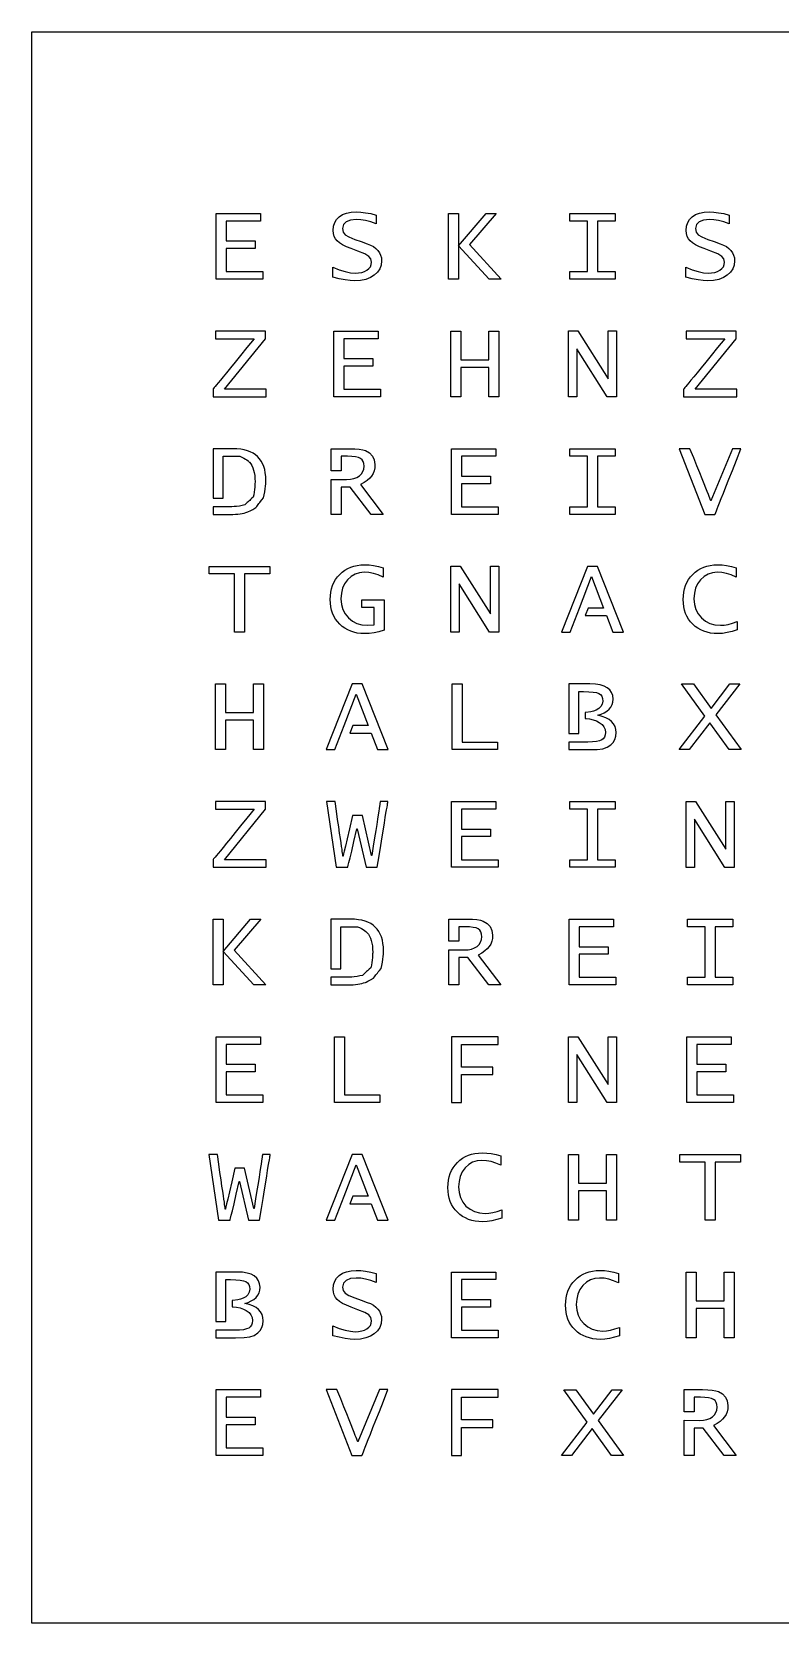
# Model space of a CAD drawing. Extents: x 34 to 264, y 95 to 325.
# Drawn here: x 33.7 to 141.8, y 95.1 to 325.1 of the extents above; entities that cross this region are included whole.
import ezdxf

# ---------------------------------------------------------------- set-up
doc = ezdxf.new("R2010")
doc.units = 0
doc.layers.get('0').update_dxf_attribs({"linetype": 'CONTINUOUS'})

# ---------------------------------------------------------------- blocks, each defined once
blk = doc.blocks.new('BLOCK_3')
blk.add_open_spline([(60.67, 153.33), (60.67, 153.33), (59.26, 162.82), (59.26, 162.82), (59.26, 162.82), (59.26, 162.82), (60.5, 162.82), (61.65, 154.94), (61.65, 154.94), (61.65, 154.94), (61.65, 154.94), (61.67, 154.94), (61.67, 154.94), (61.67, 154.94), (61.67, 154.94), (63.04, 160.82), (64.44, 160.82), (64.44, 160.82), (64.44, 160.82), (64.44, 160.82), (65.79, 155.03), (65.79, 155.03), (65.79, 155.03), (65.79, 155.03), (65.81, 155.03), (67.03, 162.82), (67.03, 162.82), (67.03, 162.82), (67.03, 162.82), (68.14, 162.82), (68.14, 162.82), (68.14, 162.82), (68.14, 162.82), (66.58, 153.33), (64.99, 153.33), (64.99, 153.33), (64.99, 153.33), (64.99, 153.33), (63.69, 158.9), (63.69, 158.9), (63.69, 158.9), (63.69, 158.9), (63.67, 158.9), (62.35, 153.33), (62.35, 153.33), (62.35, 153.33), (62.35, 153.33), (60.67, 153.33), (60.67, 153.33)], degree=3, knots=[0, 0, 0, 0, 1, 1, 1, 2, 2, 2, 3, 3, 3, 4, 4, 4, 5, 5, 5, 6, 6, 6, 7, 7, 7, 8, 8, 8, 9, 9, 9, 10, 10, 10, 11, 11, 11, 12, 12, 12, 13, 13, 13, 14, 14, 14, 15, 15, 15, 16, 16, 16, 16])
blk = doc.blocks.new('BLOCK_4')
blk.add_lwpolyline([(60.32, 170.33), (60.32, 179.83), (66.73, 179.83), (66.73, 178.73), (61.78, 178.73), (61.78, 175.85), (65.98, 175.85), (65.98, 174.76), (61.78, 174.76), (61.78, 171.43), (67.07, 171.43), (67.07, 170.33), (60.32, 170.33)])
blk = doc.blocks.new('BLOCK_5')
blk.add_lwpolyline([(59.88, 187.33), (59.88, 196.83), (61.34, 196.83), (61.34, 192.17), (65.31, 196.83), (66.78, 196.83), (62.95, 192.35), (67.51, 187.33), (65.77, 187.33), (61.34, 192.17), (61.34, 187.33), (59.88, 187.33)])
blk = doc.blocks.new('BLOCK_6')
blk.add_open_spline([(59.87, 204.33), (59.87, 204.33), (59.87, 205.43), (59.87, 205.43), (59.87, 205.43), (59.87, 205.43), (65.82, 212.73), (60.23, 212.73), (60.23, 212.73), (60.23, 212.73), (60.23, 212.73), (60.23, 213.82), (60.23, 213.82), (60.23, 213.82), (60.23, 213.82), (67.47, 213.82), (67.47, 212.73), (67.47, 212.73), (67.47, 212.73), (67.47, 212.73), (61.52, 205.43), (61.52, 205.43), (61.52, 205.43), (61.52, 205.43), (67.53, 205.43), (67.53, 204.33), (67.53, 204.33), (67.53, 204.33), (67.53, 204.33), (59.87, 204.33), (59.87, 204.33)], degree=3, knots=[0, 0, 0, 0, 1, 1, 1, 2, 2, 2, 3, 3, 3, 4, 4, 4, 5, 5, 5, 6, 6, 6, 7, 7, 7, 8, 8, 8, 9, 9, 9, 10, 10, 10, 10])
blk = doc.blocks.new('BLOCK_7')
blk.add_lwpolyline([(60.23, 221.33), (60.23, 230.82), (61.68, 230.82), (61.68, 226.68), (65.7, 226.68), (65.7, 230.82), (67.16, 230.82), (67.16, 221.33), (65.7, 221.33), (65.7, 225.58), (61.68, 225.58), (61.68, 221.33), (60.23, 221.33)])
blk = doc.blocks.new('BLOCK_8')
blk.add_lwpolyline([(62.96, 238.33), (62.96, 246.73), (59.32, 246.73), (59.32, 247.82), (68.07, 247.82), (68.07, 246.73), (64.43, 246.73), (64.43, 238.33), (62.96, 238.33)])
blk = doc.blocks.new('BLOCK_9')
blk.add_open_spline([(61.36, 257.68), (61.36, 257.68), (59.9, 257.68), (59.9, 257.68), (59.9, 257.68), (59.9, 257.68), (59.9, 264.83), (62.76, 264.83), (62.76, 264.83), (62.76, 264.83), (65.92, 264.83), (67.5, 263.3), (67.5, 260.27), (67.5, 260.27), (67.5, 258.86), (67.15, 257.73), (66.47, 256.86), (66.47, 256.86), (66.04, 256.31), (65.51, 255.92), (64.88, 255.69), (64.88, 255.69), (64.25, 255.45), (63.42, 255.33), (62.37, 255.33), (62.37, 255.33), (62.37, 255.33), (59.9, 255.33), (59.9, 256.43), (59.9, 256.43), (59.9, 256.43), (59.9, 256.43), (62.09, 256.43), (62.09, 256.43), (62.09, 256.43), (63.48, 256.43), (64.47, 256.7), (65.06, 257.26), (65.06, 257.26), (65.65, 257.81), (65.94, 258.74), (65.94, 260.04), (65.94, 260.04), (65.94, 261.36), (65.68, 262.31), (65.14, 262.88), (65.14, 262.88), (64.61, 263.44), (63.73, 263.73), (62.48, 263.73), (62.48, 263.73), (62.48, 263.73), (61.36, 263.73), (61.36, 263.73), (61.36, 263.73), (61.36, 263.73), (61.36, 257.68), (61.36, 257.68)], degree=3, knots=[0, 0, 0, 0, 1, 1, 1, 2, 2, 2, 3, 3, 3, 4, 4, 4, 5, 5, 5, 6, 6, 6, 7, 7, 7, 8, 8, 8, 9, 9, 9, 10, 10, 10, 11, 11, 11, 12, 12, 12, 13, 13, 13, 14, 14, 14, 15, 15, 15, 16, 16, 16, 17, 17, 17, 18, 18, 18, 19, 19, 19, 19])
blk = doc.blocks.new('BLOCK_10')
blk.add_open_spline([(78.36, 189.67), (78.36, 189.67), (76.9, 189.67), (76.9, 189.67), (76.9, 189.67), (76.9, 189.67), (76.9, 196.83), (79.76, 196.83), (79.76, 196.83), (79.76, 196.83), (82.92, 196.83), (84.5, 195.3), (84.5, 192.27), (84.5, 192.27), (84.5, 190.86), (84.15, 189.72), (83.47, 188.86), (83.47, 188.86), (83.04, 188.31), (82.51, 187.92), (81.88, 187.69), (81.88, 187.69), (81.25, 187.45), (80.42, 187.33), (79.37, 187.33), (79.37, 187.33), (79.37, 187.33), (76.9, 187.33), (76.9, 188.43), (76.9, 188.43), (76.9, 188.43), (76.9, 188.43), (79.09, 188.43), (79.09, 188.43), (79.09, 188.43), (80.48, 188.43), (81.47, 188.71), (82.06, 189.26), (82.06, 189.26), (82.65, 189.81), (82.94, 190.74), (82.94, 192.04), (82.94, 192.04), (82.94, 193.36), (82.68, 194.3), (82.14, 194.87), (82.14, 194.87), (81.61, 195.44), (80.73, 195.73), (79.48, 195.73), (79.48, 195.73), (79.48, 195.73), (78.36, 195.73), (78.36, 195.73), (78.36, 195.73), (78.36, 195.73), (78.36, 189.67), (78.36, 189.67)], degree=3, knots=[0, 0, 0, 0, 1, 1, 1, 2, 2, 2, 3, 3, 3, 4, 4, 4, 5, 5, 5, 6, 6, 6, 7, 7, 7, 8, 8, 8, 9, 9, 9, 10, 10, 10, 11, 11, 11, 12, 12, 12, 13, 13, 13, 14, 14, 14, 15, 15, 15, 16, 16, 16, 17, 17, 17, 18, 18, 18, 19, 19, 19, 19])
blk = doc.blocks.new('BLOCK_11')
blk.add_open_spline([(59.87, 272.33), (59.87, 272.33), (59.87, 273.43), (59.87, 273.43), (59.87, 273.43), (59.87, 273.43), (65.82, 280.73), (60.23, 280.73), (60.23, 280.73), (60.23, 280.73), (60.23, 280.73), (60.23, 281.83), (60.23, 281.83), (60.23, 281.83), (60.23, 281.83), (67.47, 281.83), (67.47, 280.73), (67.47, 280.73), (67.47, 280.73), (67.47, 280.73), (61.52, 273.43), (61.52, 273.43), (61.52, 273.43), (61.52, 273.43), (67.53, 273.43), (67.53, 272.33), (67.53, 272.33), (67.53, 272.33), (67.53, 272.33), (59.87, 272.33), (59.87, 272.33)], degree=3, knots=[0, 0, 0, 0, 1, 1, 1, 2, 2, 2, 3, 3, 3, 4, 4, 4, 5, 5, 5, 6, 6, 6, 7, 7, 7, 8, 8, 8, 9, 9, 9, 10, 10, 10, 10])
blk = doc.blocks.new('BLOCK_12')
blk.add_lwpolyline([(60.32, 289.33), (60.32, 298.82), (66.73, 298.82), (66.73, 297.73), (61.78, 297.73), (61.78, 294.85), (65.98, 294.85), (65.98, 293.76), (61.78, 293.76), (61.78, 290.43), (67.07, 290.43), (67.07, 289.33), (60.32, 289.33)])
blk = doc.blocks.new('BLOCK_13')
blk.add_lwpolyline([(83.43, 145.6), (83.43, 144.34), (82.65, 144.61), (81.91, 144.81), (81.22, 144.92), (80.57, 144.96), (79.71, 144.88), (79.09, 144.63), (78.72, 144.21), (78.6, 143.63), (78.69, 143.14), (78.97, 142.76), (79.5, 142.43), (80.34, 142.08), (81.27, 141.76), (82.16, 141.45), (82.64, 141.26), (83.06, 141.03), (83.41, 140.77), (83.7, 140.48), (83.93, 140.16), (84.09, 139.8), (84.19, 139.42), (84.22, 139), (84.16, 138.37), (83.96, 137.81), (83.63, 137.32), (83.17, 136.89), (82.6, 136.55), (81.93, 136.3), (81.19, 136.15), (80.34, 136.1), (79.69, 136.14), (78.94, 136.24), (78.1, 136.4), (77.17, 136.63), (77.17, 138.07), (78.1, 137.69), (78.94, 137.42), (79.71, 137.26), (80.39, 137.2), (80.9, 137.23), (81.36, 137.31), (81.76, 137.44), (82.11, 137.62), (82.39, 137.86), (82.6, 138.12), (82.72, 138.43), (82.76, 138.77), (82.66, 139.26), (82.37, 139.64), (81.79, 139.98), (80.8, 140.39), (79.83, 140.74), (79.16, 141.02), (78.59, 141.29), (78.14, 141.57), (77.8, 141.85), (77.56, 142.16), (77.38, 142.52), (77.27, 142.92), (77.24, 143.37), (77.29, 143.97), (77.45, 144.5), (77.73, 144.96), (78.11, 145.35), (78.59, 145.66), (79.15, 145.88), (79.81, 146.01), (80.55, 146.05), (81.21, 146.03), (81.91, 145.94), (82.65, 145.8), (83.43, 145.6)])
blk = doc.blocks.new('BLOCK_14')
blk.add_lwpolyline([(77.41, 170.33), (77.41, 179.83), (78.87, 179.83), (78.87, 171.43), (83.98, 171.43), (83.98, 170.33), (77.41, 170.33)])
blk = doc.blocks.new('BLOCK_15')
blk.add_open_spline([(77.67, 204.33), (77.67, 204.33), (76.26, 213.82), (76.26, 213.82), (76.26, 213.82), (76.26, 213.82), (77.5, 213.82), (78.65, 205.94), (78.65, 205.94), (78.65, 205.94), (78.65, 205.94), (78.67, 205.94), (78.67, 205.94), (78.67, 205.94), (78.67, 205.94), (80.04, 211.82), (81.45, 211.82), (81.45, 211.82), (81.45, 211.82), (81.45, 211.82), (82.79, 206.03), (82.79, 206.03), (82.79, 206.03), (82.79, 206.03), (82.81, 206.03), (84.03, 213.82), (84.03, 213.82), (84.03, 213.82), (84.03, 213.82), (85.14, 213.82), (85.14, 213.82), (85.14, 213.82), (85.14, 213.82), (83.58, 204.33), (81.99, 204.33), (81.99, 204.33), (81.99, 204.33), (81.99, 204.33), (80.69, 209.9), (80.69, 209.9), (80.69, 209.9), (80.69, 209.9), (80.67, 209.9), (79.35, 204.33), (79.35, 204.33), (79.35, 204.33), (79.35, 204.33), (77.67, 204.33), (77.67, 204.33)], degree=3, knots=[0, 0, 0, 0, 1, 1, 1, 2, 2, 2, 3, 3, 3, 4, 4, 4, 5, 5, 5, 6, 6, 6, 7, 7, 7, 8, 8, 8, 9, 9, 9, 10, 10, 10, 11, 11, 11, 12, 12, 12, 13, 13, 13, 14, 14, 14, 15, 15, 15, 16, 16, 16, 16])
blk = doc.blocks.new('BLOCK_16')
blk.add_lwpolyline([(84.47, 247.62), (84.47, 246.28), (83.75, 246.58), (83.05, 246.79), (82.38, 246.92), (81.73, 246.96), (81.03, 246.89), (80.39, 246.69), (79.82, 246.35), (79.31, 245.88), (78.89, 245.3), (78.6, 244.65), (78.42, 243.93), (78.36, 243.13), (78.42, 242.33), (78.63, 241.6), (78.96, 240.95), (79.43, 240.37), (80, 239.9), (80.65, 239.56), (81.37, 239.36), (82.17, 239.3), (83.13, 239.38), (83.13, 241.89), (81.35, 241.89), (81.35, 242.99), (84.59, 242.99), (84.59, 238.58), (83.85, 238.37), (83.14, 238.22), (82.44, 238.13), (81.77, 238.1), (81.23, 238.13), (80.72, 238.19), (80.23, 238.3), (79.77, 238.45), (79.34, 238.64), (78.93, 238.87), (78.54, 239.15), (78.18, 239.47), (77.86, 239.83), (77.58, 240.21), (77.34, 240.61), (77.15, 241.05), (77, 241.5), (76.89, 241.99), (76.83, 242.5), (76.81, 243.03), (76.83, 243.58), (76.89, 244.1), (77, 244.59), (77.15, 245.06), (77.34, 245.5), (77.58, 245.91), (77.86, 246.3), (78.18, 246.66), (78.54, 246.99), (78.92, 247.27), (79.33, 247.51), (79.77, 247.71), (80.23, 247.86), (80.72, 247.97), (81.24, 248.03), (81.78, 248.05), (82.42, 248.03), (83.08, 247.95), (83.76, 247.81), (84.47, 247.62)])
blk = doc.blocks.new('BLOCK_17')
blk.add_lwpolyline([(78.39, 263.73), (78.39, 261.64), (76.93, 261.64), (76.93, 264.83), (79.59, 264.83), (80.35, 264.81), (80.99, 264.76), (81.5, 264.67), (81.88, 264.55), (82.48, 264.21), (82.91, 263.76), (83.17, 263.2), (83.26, 262.54), (83.23, 262.06), (83.14, 261.63), (82.99, 261.24), (82.78, 260.88), (82.51, 260.56), (82.15, 260.25), (81.71, 259.94), (81.19, 259.65), (84.46, 255.33), (82.7, 255.33), (79.7, 259.28), (78.39, 259.28), (78.39, 255.33), (76.93, 255.33), (76.93, 260.4), (79.16, 260.39), (79.71, 260.42), (80.21, 260.51), (80.64, 260.68), (81.02, 260.9), (81.32, 261.19), (81.53, 261.51), (81.66, 261.88), (81.71, 262.3), (81.68, 262.68), (81.58, 262.99), (81.42, 263.24), (81.19, 263.43), (80.88, 263.56), (80.45, 263.65), (79.92, 263.71), (79.28, 263.73), (78.39, 263.73)])
blk = doc.blocks.new('BLOCK_21')
blk.add_lwpolyline([(95.39, 195.73), (95.39, 193.64), (93.93, 193.64), (93.93, 196.83), (96.58, 196.83), (97.35, 196.81), (97.99, 196.76), (98.5, 196.67), (98.88, 196.55), (99.48, 196.21), (99.91, 195.76), (100.17, 195.2), (100.26, 194.54), (100.23, 194.06), (100.14, 193.63), (99.99, 193.24), (99.78, 192.88), (99.5, 192.56), (99.14, 192.25), (98.71, 191.94), (98.19, 191.65), (101.46, 187.33), (99.7, 187.33), (96.7, 191.28), (95.38, 191.28), (95.38, 187.33), (93.93, 187.33), (93.93, 192.4), (96.15, 192.39), (96.71, 192.42), (97.21, 192.51), (97.64, 192.68), (98.02, 192.9), (98.32, 193.18), (98.53, 193.51), (98.66, 193.88), (98.7, 194.3), (98.67, 194.68), (98.58, 194.99), (98.42, 195.24), (98.19, 195.42), (97.87, 195.56), (97.45, 195.65), (96.92, 195.71), (96.28, 195.73), (95.39, 195.73)])
blk = doc.blocks.new('BLOCK_25')
blk.add_lwpolyline([(77.32, 272.33), (77.32, 281.83), (83.73, 281.83), (83.73, 280.73), (78.78, 280.73), (78.78, 277.85), (82.98, 277.85), (82.98, 276.76), (78.78, 276.76), (78.78, 273.43), (84.07, 273.43), (84.07, 272.33), (77.32, 272.33)])
blk = doc.blocks.new('BLOCK_26')
blk.add_lwpolyline([(83.43, 298.6), (83.43, 297.34), (82.65, 297.61), (81.91, 297.8), (81.22, 297.92), (80.57, 297.96), (79.71, 297.88), (79.09, 297.63), (78.72, 297.21), (78.6, 296.63), (78.69, 296.14), (78.97, 295.76), (79.5, 295.43), (80.34, 295.08), (81.27, 294.76), (82.16, 294.45), (82.64, 294.26), (83.06, 294.03), (83.41, 293.77), (83.7, 293.48), (83.93, 293.15), (84.09, 292.8), (84.19, 292.42), (84.22, 292), (84.16, 291.37), (83.96, 290.81), (83.63, 290.32), (83.17, 289.89), (82.6, 289.55), (81.93, 289.3), (81.19, 289.15), (80.34, 289.1), (79.69, 289.14), (78.94, 289.24), (78.1, 289.4), (77.17, 289.63), (77.17, 291.07), (78.1, 290.69), (78.94, 290.42), (79.71, 290.26), (80.39, 290.2), (80.9, 290.23), (81.36, 290.31), (81.76, 290.44), (82.11, 290.62), (82.39, 290.86), (82.6, 291.12), (82.72, 291.43), (82.76, 291.77), (82.66, 292.26), (82.37, 292.63), (81.79, 292.98), (80.8, 293.39), (79.83, 293.74), (79.16, 294.02), (78.59, 294.29), (78.14, 294.57), (77.8, 294.85), (77.56, 295.16), (77.38, 295.52), (77.27, 295.92), (77.24, 296.37), (77.29, 296.97), (77.45, 297.51), (77.73, 297.96), (78.11, 298.35), (78.59, 298.66), (79.15, 298.88), (79.81, 299.01), (80.55, 299.05), (81.21, 299.03), (81.91, 298.94), (82.65, 298.8), (83.43, 298.6)])
blk = doc.blocks.new('BLOCK_27')
blk.add_lwpolyline([(94.32, 136.33), (94.32, 145.83), (100.73, 145.83), (100.73, 144.73), (95.78, 144.73), (95.78, 141.85), (99.98, 141.85), (99.98, 140.76), (95.78, 140.76), (95.78, 137.43), (101.07, 137.43), (101.07, 136.33), (94.32, 136.33)])
blk = doc.blocks.new('BLOCK_28')
blk.add_lwpolyline([(101.59, 153.63), (100.87, 153.4), (100.17, 153.24), (99.49, 153.14), (98.83, 153.1), (98.28, 153.13), (97.75, 153.19), (97.25, 153.3), (96.79, 153.44), (96.34, 153.64), (95.93, 153.87), (95.54, 154.15), (95.18, 154.46), (94.86, 154.82), (94.58, 155.19), (94.34, 155.6), (94.15, 156.03), (93.99, 156.49), (93.89, 156.98), (93.82, 157.49), (93.8, 158.03), (93.82, 158.58), (93.89, 159.1), (93.99, 159.59), (94.15, 160.06), (94.34, 160.5), (94.58, 160.91), (94.86, 161.3), (95.18, 161.66), (95.53, 161.99), (95.92, 162.27), (96.33, 162.51), (96.76, 162.71), (97.22, 162.86), (97.72, 162.97), (98.23, 163.03), (98.77, 163.05), (99.41, 163.03), (100.07, 162.95), (100.76, 162.81), (101.46, 162.63), (101.46, 161.28), (100.74, 161.58), (100.05, 161.79), (99.38, 161.92), (98.73, 161.96), (98.02, 161.89), (97.38, 161.69), (96.81, 161.35), (96.3, 160.88), (95.89, 160.3), (95.59, 159.65), (95.41, 158.93), (95.35, 158.13), (95.42, 157.32), (95.62, 156.6), (95.96, 155.94), (96.42, 155.37), (97, 154.9), (97.65, 154.56), (98.38, 154.37), (99.19, 154.3), (99.72, 154.33), (100.3, 154.43), (100.92, 154.6), (101.59, 154.83), (101.59, 153.63)])
blk = doc.blocks.new('BLOCK_29')
blk.add_open_spline([(94.32, 170.33), (94.32, 170.33), (94.32, 179.83), (94.32, 179.83), (94.32, 179.83), (94.32, 179.83), (101.07, 179.83), (101.07, 178.73), (101.07, 178.73), (101.07, 178.73), (101.07, 178.73), (95.78, 178.73), (95.78, 178.73), (95.78, 178.73), (95.78, 178.73), (95.78, 175.46), (100.29, 175.46), (100.29, 175.46), (100.29, 175.46), (100.29, 175.46), (100.29, 174.37), (100.29, 174.37), (100.29, 174.37), (100.29, 174.37), (95.78, 174.37), (95.78, 170.33), (95.78, 170.33), (95.78, 170.33), (95.78, 170.33), (94.32, 170.33), (94.32, 170.33)], degree=3, knots=[0, 0, 0, 0, 1, 1, 1, 2, 2, 2, 3, 3, 3, 4, 4, 4, 5, 5, 5, 6, 6, 6, 7, 7, 7, 8, 8, 8, 9, 9, 9, 10, 10, 10, 10])
blk = doc.blocks.new('BLOCK_30')
blk.add_lwpolyline([(94.32, 204.33), (94.32, 213.82), (100.73, 213.82), (100.73, 212.73), (95.78, 212.73), (95.78, 209.85), (99.98, 209.85), (99.98, 208.76), (95.78, 208.76), (95.78, 205.43), (101.07, 205.43), (101.07, 204.33), (94.32, 204.33)])
blk = doc.blocks.new('BLOCK_31')
blk.add_lwpolyline([(94.41, 221.33), (94.41, 230.82), (95.87, 230.82), (95.87, 222.43), (100.98, 222.43), (100.98, 221.33), (94.41, 221.33)])
blk = doc.blocks.new('BLOCK_32')
blk.add_lwpolyline([(94.23, 238.32), (94.23, 247.84), (95.6, 247.84), (99.96, 240.94), (99.97, 240.94), (99.97, 247.84), (101.16, 247.84), (101.16, 238.32), (99.82, 238.32), (95.43, 245.28), (95.41, 245.28), (95.41, 238.32), (94.23, 238.32)])
blk = doc.blocks.new('BLOCK_33')
blk.add_lwpolyline([(94.32, 255.33), (94.32, 264.83), (100.73, 264.83), (100.73, 263.73), (95.78, 263.73), (95.78, 260.85), (99.98, 260.85), (99.98, 259.76), (95.78, 259.76), (95.78, 256.43), (101.07, 256.43), (101.07, 255.33), (94.32, 255.33)])
blk = doc.blocks.new('BLOCK_34')
blk.add_lwpolyline([(94.23, 272.33), (94.23, 281.83), (95.68, 281.83), (95.68, 277.68), (99.7, 277.68), (99.7, 281.83), (101.16, 281.83), (101.16, 272.33), (99.7, 272.33), (99.7, 276.58), (95.68, 276.58), (95.68, 272.33), (94.23, 272.33)])
blk = doc.blocks.new('BLOCK_35')
blk.add_lwpolyline([(93.88, 289.33), (93.88, 298.82), (95.33, 298.82), (95.33, 294.17), (99.31, 298.82), (100.78, 298.82), (96.95, 294.35), (101.51, 289.33), (99.77, 289.33), (95.33, 294.17), (95.33, 289.33), (93.88, 289.33)])
blk = doc.blocks.new('BLOCK_36')
blk.add_lwpolyline([(118.59, 136.63), (117.87, 136.4), (117.17, 136.24), (116.49, 136.14), (115.83, 136.1), (115.28, 136.13), (114.75, 136.19), (114.26, 136.3), (113.79, 136.45), (113.34, 136.64), (112.93, 136.87), (112.54, 137.14), (112.18, 137.46), (111.86, 137.82), (111.58, 138.19), (111.34, 138.6), (111.15, 139.03), (111, 139.49), (110.89, 139.98), (110.82, 140.49), (110.8, 141.03), (110.82, 141.58), (110.89, 142.1), (111, 142.59), (111.15, 143.06), (111.34, 143.5), (111.58, 143.91), (111.86, 144.3), (112.18, 144.66), (112.53, 144.99), (112.92, 145.27), (113.33, 145.51), (113.76, 145.71), (114.23, 145.86), (114.72, 145.97), (115.23, 146.03), (115.77, 146.05), (116.41, 146.03), (117.07, 145.95), (117.76, 145.81), (118.46, 145.63), (118.46, 144.28), (117.74, 144.58), (117.05, 144.79), (116.37, 144.92), (115.73, 144.96), (115.02, 144.89), (114.39, 144.69), (113.81, 144.35), (113.3, 143.88), (112.89, 143.3), (112.59, 142.65), (112.41, 141.93), (112.36, 141.13), (112.42, 140.32), (112.62, 139.59), (112.96, 138.94), (113.43, 138.37), (114, 137.9), (114.65, 137.56), (115.38, 137.36), (116.19, 137.3), (116.72, 137.33), (117.3, 137.43), (117.92, 137.6), (118.59, 137.83), (118.59, 136.63)])
blk = doc.blocks.new('BLOCK_37')
blk.add_lwpolyline([(111.23, 153.33), (111.23, 162.82), (112.68, 162.82), (112.68, 158.68), (116.7, 158.68), (116.7, 162.82), (118.17, 162.82), (118.17, 153.33), (116.7, 153.33), (116.7, 157.58), (112.68, 157.58), (112.68, 153.33), (111.23, 153.33)])
blk = doc.blocks.new('BLOCK_38')
blk.add_lwpolyline([(111.23, 170.32), (111.23, 179.84), (112.6, 179.84), (116.96, 172.94), (116.97, 172.94), (116.97, 179.84), (118.17, 179.84), (118.17, 170.32), (116.82, 170.32), (112.43, 177.27), (112.41, 177.27), (112.41, 170.32), (111.23, 170.32)])
blk = doc.blocks.new('BLOCK_39')
blk.add_lwpolyline([(111.32, 187.33), (111.32, 196.83), (117.73, 196.83), (117.73, 195.73), (112.78, 195.73), (112.78, 192.85), (116.98, 192.85), (116.98, 191.76), (112.78, 191.76), (112.78, 188.43), (118.07, 188.43), (118.07, 187.33), (111.32, 187.33)])
blk = doc.blocks.new('BLOCK_40')
blk.add_lwpolyline([(111.41, 204.33), (111.41, 205.43), (113.96, 205.43), (113.96, 212.73), (111.41, 212.73), (111.41, 213.82), (117.98, 213.82), (117.98, 212.73), (115.43, 212.73), (115.43, 205.43), (117.98, 205.43), (117.98, 204.33), (111.41, 204.33)])
blk = doc.blocks.new('BLOCK_41')
blk.add_lwpolyline([(111.41, 255.33), (111.41, 256.43), (113.96, 256.43), (113.96, 263.73), (111.41, 263.73), (111.41, 264.83), (117.98, 264.83), (117.98, 263.73), (115.43, 263.73), (115.43, 256.43), (117.98, 256.43), (117.98, 255.33), (111.41, 255.33)])
blk = doc.blocks.new('BLOCK_42')
blk.add_lwpolyline([(111.23, 272.32), (111.23, 281.84), (112.6, 281.84), (116.96, 274.94), (116.97, 274.94), (116.97, 281.84), (118.17, 281.84), (118.17, 272.32), (116.82, 272.32), (112.43, 279.27), (112.41, 279.27), (112.41, 272.32), (111.23, 272.32)])
blk = doc.blocks.new('BLOCK_43')
blk.add_lwpolyline([(111.41, 289.33), (111.41, 290.43), (113.96, 290.43), (113.96, 297.73), (111.41, 297.73), (111.41, 298.82), (117.98, 298.82), (117.98, 297.73), (115.43, 297.73), (115.43, 290.43), (117.98, 290.43), (117.98, 289.33), (111.41, 289.33)])
blk = doc.blocks.new('BLOCK_44')
blk.add_lwpolyline([(128.23, 136.33), (128.23, 145.83), (129.68, 145.83), (129.68, 141.68), (133.7, 141.68), (133.7, 145.83), (135.16, 145.83), (135.16, 136.33), (133.7, 136.33), (133.7, 140.58), (129.68, 140.58), (129.68, 136.33), (128.23, 136.33)])
blk = doc.blocks.new('BLOCK_45')
blk.add_lwpolyline([(130.96, 153.33), (130.96, 161.73), (127.32, 161.73), (127.32, 162.82), (136.07, 162.82), (136.07, 161.73), (132.43, 161.73), (132.43, 153.33), (130.96, 153.33)])
blk = doc.blocks.new('BLOCK_46')
blk.add_lwpolyline([(128.32, 170.33), (128.32, 179.83), (134.73, 179.83), (134.73, 178.73), (129.78, 178.73), (129.78, 175.85), (133.98, 175.85), (133.98, 174.76), (129.78, 174.76), (129.78, 171.43), (135.07, 171.43), (135.07, 170.33), (128.32, 170.33)])
blk = doc.blocks.new('BLOCK_47')
blk.add_lwpolyline([(128.41, 187.33), (128.41, 188.43), (130.96, 188.43), (130.96, 195.73), (128.41, 195.73), (128.41, 196.83), (134.98, 196.83), (134.98, 195.73), (132.43, 195.73), (132.43, 188.43), (134.98, 188.43), (134.98, 187.33), (128.41, 187.33)])
blk = doc.blocks.new('BLOCK_48')
blk.add_lwpolyline([(128.23, 204.32), (128.23, 213.84), (129.6, 213.84), (133.96, 206.94), (133.97, 206.94), (133.97, 213.84), (135.16, 213.84), (135.16, 204.32), (133.82, 204.32), (129.43, 211.27), (129.41, 211.27), (129.41, 204.32), (128.23, 204.32)])
blk = doc.blocks.new('BLOCK_49')
blk.add_lwpolyline([(135.59, 238.63), (134.87, 238.4), (134.17, 238.24), (133.49, 238.14), (132.83, 238.1), (132.28, 238.12), (131.76, 238.19), (131.26, 238.29), (130.79, 238.44), (130.35, 238.64), (129.93, 238.87), (129.55, 239.14), (129.18, 239.46), (128.86, 239.81), (128.58, 240.19), (128.34, 240.6), (128.15, 241.03), (128, 241.49), (127.89, 241.98), (127.82, 242.49), (127.8, 243.03), (127.82, 243.58), (127.89, 244.1), (127.99, 244.59), (128.15, 245.06), (128.34, 245.5), (128.58, 245.91), (128.86, 246.3), (129.18, 246.66), (129.53, 246.99), (129.92, 247.27), (130.33, 247.51), (130.76, 247.71), (131.23, 247.86), (131.72, 247.97), (132.23, 248.03), (132.77, 248.05), (133.41, 248.03), (134.07, 247.95), (134.76, 247.81), (135.46, 247.62), (135.46, 246.28), (134.75, 246.58), (134.05, 246.79), (133.38, 246.92), (132.73, 246.96), (132.02, 246.89), (131.39, 246.69), (130.81, 246.35), (130.3, 245.88), (129.89, 245.3), (129.59, 244.65), (129.41, 243.93), (129.35, 243.13), (129.42, 242.32), (129.62, 241.59), (129.96, 240.94), (130.43, 240.37), (131, 239.9), (131.65, 239.56), (132.38, 239.36), (133.19, 239.3), (133.72, 239.33), (134.3, 239.43), (134.92, 239.59), (135.59, 239.83), (135.59, 238.63)])
blk = doc.blocks.new('BLOCK_50')
blk.add_open_spline([(130.92, 255.33), (130.92, 255.33), (127.24, 264.83), (127.24, 264.83), (127.24, 264.83), (127.24, 264.83), (128.78, 264.83), (131.81, 257.28), (131.81, 257.28), (131.81, 257.28), (131.81, 257.28), (134.91, 264.83), (134.91, 264.83), (134.91, 264.83), (134.91, 264.83), (136.15, 264.83), (132.39, 255.33), (132.39, 255.33), (132.39, 255.33), (132.39, 255.33), (130.92, 255.33), (130.92, 255.33)], degree=3, knots=[0, 0, 0, 0, 1, 1, 1, 2, 2, 2, 3, 3, 3, 4, 4, 4, 5, 5, 5, 6, 6, 6, 7, 7, 7, 7])
blk = doc.blocks.new('BLOCK_51')
blk.add_open_spline([(127.86, 272.33), (127.86, 272.33), (127.86, 273.43), (127.86, 273.43), (127.86, 273.43), (127.86, 273.43), (133.82, 280.73), (128.23, 280.73), (128.23, 280.73), (128.23, 280.73), (128.23, 280.73), (128.23, 281.83), (128.23, 281.83), (128.23, 281.83), (128.23, 281.83), (135.47, 281.83), (135.47, 280.73), (135.47, 280.73), (135.47, 280.73), (135.47, 280.73), (129.52, 273.43), (129.52, 273.43), (129.52, 273.43), (129.52, 273.43), (135.53, 273.43), (135.53, 272.33), (135.53, 272.33), (135.53, 272.33), (135.53, 272.33), (127.86, 272.33), (127.86, 272.33)], degree=3, knots=[0, 0, 0, 0, 1, 1, 1, 2, 2, 2, 3, 3, 3, 4, 4, 4, 5, 5, 5, 6, 6, 6, 7, 7, 7, 8, 8, 8, 9, 9, 9, 10, 10, 10, 10])
blk = doc.blocks.new('BLOCK_52')
blk.add_lwpolyline([(134.43, 298.6), (134.43, 297.34), (133.65, 297.61), (132.91, 297.8), (132.22, 297.92), (131.58, 297.96), (130.71, 297.88), (130.09, 297.63), (129.72, 297.21), (129.6, 296.63), (129.69, 296.14), (129.97, 295.76), (130.5, 295.43), (131.34, 295.08), (132.27, 294.76), (133.15, 294.45), (133.64, 294.26), (134.06, 294.03), (134.41, 293.77), (134.7, 293.48), (134.93, 293.15), (135.09, 292.8), (135.19, 292.42), (135.22, 292), (135.15, 291.37), (134.96, 290.81), (134.63, 290.32), (134.17, 289.89), (133.6, 289.55), (132.93, 289.3), (132.18, 289.15), (131.34, 289.1), (130.68, 289.14), (129.94, 289.24), (129.1, 289.4), (128.17, 289.63), (128.17, 291.07), (129.1, 290.69), (129.94, 290.42), (130.71, 290.26), (131.39, 290.2), (131.9, 290.23), (132.36, 290.31), (132.76, 290.44), (133.11, 290.62), (133.39, 290.86), (133.6, 291.12), (133.72, 291.43), (133.76, 291.77), (133.66, 292.26), (133.38, 292.63), (132.79, 292.98), (131.8, 293.39), (130.83, 293.74), (130.15, 294.02), (129.59, 294.29), (129.14, 294.57), (128.8, 294.85), (128.56, 295.16), (128.38, 295.52), (128.27, 295.92), (128.24, 296.37), (128.29, 296.97), (128.46, 297.51), (128.73, 297.96), (129.11, 298.35), (129.58, 298.66), (130.15, 298.88), (130.81, 299.01), (131.55, 299.05), (132.21, 299.03), (132.91, 298.94), (133.65, 298.8), (134.43, 298.6)])
blk = doc.blocks.new('BLOCK_71')
blk.add_lwpolyline([(114.05, 241.8), (113.64, 240.71), (114.97, 240.71), (116.72, 240.71), (117.62, 238.33), (119.17, 238.33), (115.43, 247.82), (113.97, 247.82), (110.22, 238.33), (111.48, 238.33), (112.83, 241.8), (114.55, 246.34), (116.29, 241.8), (114.96, 241.8), (114.05, 241.8)])
blk = doc.blocks.new('BLOCK_72')
blk.add_lwpolyline([(80.05, 224.8), (79.64, 223.71), (80.97, 223.71), (82.73, 223.71), (83.62, 221.33), (85.17, 221.33), (81.43, 230.82), (79.97, 230.82), (76.22, 221.33), (77.48, 221.33), (78.83, 224.8), (80.55, 229.34), (82.29, 224.8), (80.96, 224.8), (80.05, 224.8)])
blk = doc.blocks.new('BLOCK_73')
blk.add_lwpolyline([(80.05, 156.8), (79.64, 155.71), (80.97, 155.71), (82.73, 155.71), (83.62, 153.33), (85.17, 153.33), (81.43, 162.82), (79.97, 162.82), (76.22, 153.33), (77.48, 153.33), (78.83, 156.8), (80.55, 161.34), (82.29, 156.8), (80.96, 156.8), (80.05, 156.8)])
blk = doc.blocks.new('BLOCK_117')
blk.add_lwpolyline([(127.23, 221.33), (130.94, 226.15), (127.55, 230.82), (129.27, 230.82), (131.83, 227.3), (134.55, 230.82), (135.97, 230.82), (132.51, 226.36), (136.16, 221.33), (134.43, 221.33), (131.63, 225.2), (128.65, 221.33), (127.23, 221.33)])
blk = doc.blocks.new('BLOCK_118')
blk.add_lwpolyline([(111.27, 223.68), (112.73, 223.68), (112.73, 229.73), (113.4, 229.73), (114.16, 229.71), (114.77, 229.66), (115.26, 229.57), (115.61, 229.45), (115.86, 229.28), (116.04, 229.04), (116.15, 228.73), (116.18, 228.36), (116.1, 227.91), (115.9, 227.55), (115.61, 227.26), (115.25, 227.05), (114.85, 226.89), (114.45, 226.79), (113.75, 226.72), (113.66, 226.72), (113.66, 225.81), (113.77, 225.81), (114.25, 225.77), (114.77, 225.65), (115.26, 225.48), (115.68, 225.27), (116.07, 224.98), (116.35, 224.64), (116.51, 224.25), (116.57, 223.81), (116.54, 223.45), (116.44, 223.15), (116.26, 222.9), (116.03, 222.73), (115.7, 222.6), (115.26, 222.5), (114.71, 222.45), (114.04, 222.43), (111.27, 222.43), (111.27, 221.33), (114.13, 221.33), (115.36, 221.37), (116.2, 221.47), (116.81, 221.68), (117.35, 222.03), (117.69, 222.38), (117.93, 222.79), (118.07, 223.26), (118.12, 223.79), (118.08, 224.26), (117.96, 224.69), (117.75, 225.07), (117.46, 225.4), (117.09, 225.69), (116.64, 225.94), (116.11, 226.14), (115.49, 226.3), (115.97, 226.45), (116.4, 226.65), (116.77, 226.88), (117.09, 227.17), (117.33, 227.49), (117.52, 227.84), (117.62, 228.21), (117.66, 228.62), (117.61, 229.14), (117.45, 229.59), (117.19, 229.96), (116.83, 230.27), (116.36, 230.52), (115.79, 230.69), (115.11, 230.79), (114.33, 230.82), (111.27, 230.82), (111.27, 227.96), (111.27, 223.68)])
blk = doc.blocks.new('BLOCK_120')
blk.add_lwpolyline([(60.27, 138.68), (61.73, 138.68), (61.73, 144.73), (62.4, 144.73), (63.16, 144.71), (63.77, 144.66), (64.26, 144.57), (64.61, 144.45), (64.86, 144.27), (65.04, 144.04), (65.15, 143.73), (65.18, 143.36), (65.11, 142.91), (64.9, 142.55), (64.61, 142.26), (64.25, 142.05), (63.85, 141.89), (63.45, 141.79), (62.75, 141.72), (62.66, 141.72), (62.66, 140.81), (62.77, 140.81), (63.25, 140.76), (63.77, 140.65), (64.26, 140.48), (64.68, 140.27), (65.07, 139.98), (65.35, 139.64), (65.52, 139.25), (65.57, 138.81), (65.54, 138.45), (65.44, 138.14), (65.26, 137.9), (65.03, 137.72), (64.7, 137.6), (64.26, 137.5), (63.71, 137.45), (63.04, 137.43), (60.27, 137.43), (60.27, 136.33), (63.13, 136.33), (64.36, 136.37), (65.2, 136.47), (65.81, 136.68), (66.35, 137.03), (66.69, 137.38), (66.93, 137.79), (67.08, 138.26), (67.13, 138.79), (67.08, 139.26), (66.96, 139.68), (66.75, 140.06), (66.46, 140.4), (66.09, 140.69), (65.64, 140.94), (65.11, 141.14), (64.49, 141.3), (64.97, 141.45), (65.4, 141.65), (65.77, 141.88), (66.09, 142.17), (66.34, 142.49), (66.52, 142.84), (66.62, 143.21), (66.66, 143.62), (66.61, 144.14), (66.45, 144.58), (66.19, 144.96), (65.83, 145.27), (65.36, 145.51), (64.79, 145.69), (64.11, 145.79), (63.33, 145.83), (60.27, 145.83), (60.27, 142.96), (60.27, 138.68)])
blk = doc.blocks.new('BLOCK_121')
blk.add_lwpolyline([(60.32, 119.33), (60.32, 128.83), (66.73, 128.83), (66.73, 127.73), (61.78, 127.73), (61.78, 124.85), (65.98, 124.85), (65.98, 123.76), (61.78, 123.76), (61.78, 120.43), (67.07, 120.43), (67.07, 119.33), (60.32, 119.33)])
blk = doc.blocks.new('BLOCK_122')
blk.add_open_spline([(79.92, 119.33), (79.92, 119.33), (76.24, 128.83), (76.24, 128.83), (76.24, 128.83), (76.24, 128.83), (77.78, 128.83), (80.81, 121.28), (80.81, 121.28), (80.81, 121.28), (80.81, 121.28), (83.91, 128.83), (83.91, 128.83), (83.91, 128.83), (83.91, 128.83), (85.15, 128.83), (81.39, 119.33), (81.39, 119.33), (81.39, 119.33), (81.39, 119.33), (79.92, 119.33), (79.92, 119.33)], degree=3, knots=[0, 0, 0, 0, 1, 1, 1, 2, 2, 2, 3, 3, 3, 4, 4, 4, 5, 5, 5, 6, 6, 6, 7, 7, 7, 7])
blk = doc.blocks.new('BLOCK_123')
blk.add_open_spline([(94.32, 119.33), (94.32, 119.33), (94.32, 128.83), (94.32, 128.83), (94.32, 128.83), (94.32, 128.83), (101.07, 128.83), (101.07, 127.73), (101.07, 127.73), (101.07, 127.73), (101.07, 127.73), (95.78, 127.73), (95.78, 127.73), (95.78, 127.73), (95.78, 127.73), (95.78, 124.46), (100.3, 124.46), (100.3, 124.46), (100.3, 124.46), (100.3, 124.46), (100.3, 123.37), (100.3, 123.37), (100.3, 123.37), (100.3, 123.37), (95.78, 123.37), (95.78, 119.33), (95.78, 119.33), (95.78, 119.33), (95.78, 119.33), (94.32, 119.33), (94.32, 119.33)], degree=3, knots=[0, 0, 0, 0, 1, 1, 1, 2, 2, 2, 3, 3, 3, 4, 4, 4, 5, 5, 5, 6, 6, 6, 7, 7, 7, 8, 8, 8, 9, 9, 9, 10, 10, 10, 10])
blk = doc.blocks.new('BLOCK_124')
blk.add_lwpolyline([(110.23, 119.33), (113.94, 124.15), (110.55, 128.82), (112.27, 128.82), (114.83, 125.3), (117.55, 128.82), (118.97, 128.82), (115.51, 124.36), (119.16, 119.33), (117.43, 119.33), (114.63, 123.2), (111.65, 119.33), (110.23, 119.33)])
blk = doc.blocks.new('BLOCK_125')
blk.add_lwpolyline([(129.39, 127.73), (129.39, 125.64), (127.93, 125.64), (127.93, 128.83), (130.58, 128.83), (131.35, 128.81), (131.99, 128.76), (132.5, 128.67), (132.88, 128.55), (133.49, 128.21), (133.92, 127.76), (134.17, 127.2), (134.26, 126.54), (134.23, 126.06), (134.14, 125.63), (133.99, 125.24), (133.78, 124.88), (133.5, 124.56), (133.15, 124.25), (132.71, 123.94), (132.19, 123.65), (135.46, 119.33), (133.7, 119.33), (130.7, 123.28), (129.39, 123.28), (129.39, 119.33), (127.93, 119.33), (127.93, 124.4), (130.16, 124.39), (130.71, 124.42), (131.21, 124.51), (131.64, 124.68), (132.02, 124.9), (132.32, 125.18), (132.53, 125.51), (132.66, 125.88), (132.71, 126.3), (132.68, 126.68), (132.58, 126.99), (132.42, 127.24), (132.19, 127.43), (131.88, 127.56), (131.45, 127.65), (130.92, 127.71), (130.28, 127.73), (129.39, 127.73)])
blk = doc.blocks.new('BLOCK_2')
blk.add_lwpolyline([(263.7, 95.08), (33.7, 95.08), (33.7, 325.08), (263.7, 325.08), (263.7, 95.08)])
for name in ['BLOCK_26', 'BLOCK_52', 'BLOCK_12', 'BLOCK_35', 'BLOCK_43', 'BLOCK_11', 'BLOCK_25', 'BLOCK_34', 'BLOCK_42', 'BLOCK_51', 'BLOCK_9', 'BLOCK_17', 'BLOCK_33', 'BLOCK_41', 'BLOCK_50', 'BLOCK_8', 'BLOCK_16', 'BLOCK_32', 'BLOCK_71', 'BLOCK_49', 'BLOCK_7', 'BLOCK_72', 'BLOCK_31', 'BLOCK_118', 'BLOCK_117', 'BLOCK_6', 'BLOCK_15', 'BLOCK_30', 'BLOCK_40', 'BLOCK_48', 'BLOCK_5', 'BLOCK_10', 'BLOCK_21', 'BLOCK_39', 'BLOCK_47', 'BLOCK_4', 'BLOCK_14', 'BLOCK_29', 'BLOCK_38', 'BLOCK_46', 'BLOCK_3', 'BLOCK_73', 'BLOCK_28', 'BLOCK_37', 'BLOCK_45', 'BLOCK_120', 'BLOCK_13', 'BLOCK_27', 'BLOCK_36', 'BLOCK_44', 'BLOCK_121', 'BLOCK_122', 'BLOCK_123', 'BLOCK_124', 'BLOCK_125']:
    blk.add_blockref(name, (0, 0))

msp = doc.modelspace()

# ---------------------------------------------------------------- block references
msp.add_blockref('BLOCK_2', (0, 0))

doc.saveas('drawing.dxf')
